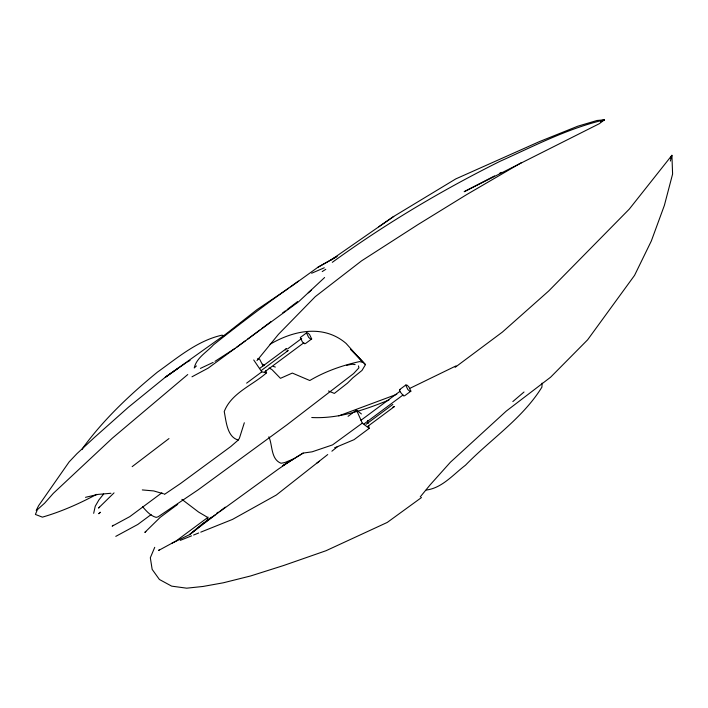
<?xml version="1.0" encoding="UTF-8"?>
<svg xmlns="http://www.w3.org/2000/svg" width="708" height="708" viewBox="0 0 708 708"><rect width="100%" height="100%" fill="white"/><g stroke="black" fill="none" stroke-linecap="round" stroke-linejoin="round"><path stroke-width="1.06" d="M542.116 383.108L541.903 387.161C522.566 418.481 490.733 439.199 465.466 465.227C453.403 474.333 442.084 488.131 426.251 490.033M93.677 513.327L95.244 506.238L98.908 499.919L103.651 494.016M670.326 161.088L671.91 155.309L629.288 209.108L548.682 291.006L502.432 332.052L455.129 367.337M244.322 422.764L239.428 438.199L238.286 440.013L230.764 446.544L180.513 483.52L164.495 494.37L163.893 493.795M154.733 547.319L150.326 557.736L152.158 569.374L159.406 579.48L171.672 586.144L186.691 588.18L203.001 586.463L223.339 582.79L250.685 575.949L283.634 565.506L326.007 550.727L387.267 522.424L421.508 497.529M36.197 510.468L38.613 505.662L69.145 461.899L76.924 453.686L94.084 437.774L128.413 407.233L165.256 377.276L226.02 333.955L256.951 309.679L288.784 288.209M670.441 157.955L671.91 155.309L672.6 174.035L664.378 205.409L651.325 240.994L634.554 275.377L587.622 339.813L550.62 377.187L506.273 411.091L450.412 462.218L430.172 484.812L420.242 496.901M81.986 449.615L83.013 447.766C104.014 419.074 130.051 394.533 157.486 372.081C177.531 357.797 197.444 340.61 222.038 335.158L223.905 335.902M365.478 364.611L350.442 349.106L365.478 364.611L362 370.434L352.858 377.815L347.486 383.134L334.344 393.418L328.459 390.984M256.995 360.576L278.456 334.326L315.246 296.67L361.531 260.88L417.986 224.578L466.554 194.665L521.548 162.575M285.289 349.964L286.492 348.522L259.73 368.372M100.279 512.203L98.731 513.734L100.032 512.601M311.511 289.97L308.263 292.846M196.39 365.947L194.249 367.974C196.399 357.77 206.895 352.097 213.471 344.831C241.162 322.777 269.518 301.511 298.44 281.094M324.609 277.527L298.555 301.803L208.267 368.063L191.974 376.806M524.026 392.002L512.831 401.578M114.041 492.865L98.518 508.061L99.562 507.158M113.2 525.265L112.156 526.168L129.785 516.636L161.893 492.812M145.866 531.513L144.821 532.416L160.344 517.229L177.699 504.353M159.495 549.629L158.459 550.532L176.08 540.992L208.187 517.167M187.753 374.541L112.236 438.261L53.321 493.343L44.648 503.149L37.409 509.645L35.4 514.45L42.409 517.141C61.313 511.654 79.323 503.662 96.651 494.361M297.555 301.608L287.112 309.564M204.886 522.247L189.567 534.646L171.956 543.204M200.762 532.15L232.472 519.424L276.297 495.042L327.724 454.554M331.884 451.208L337.707 446.518M215.692 514.521L189.567 534.646L203.577 522.867M220.046 511.167L225.277 507.14M132.157 466.652L168.973 438.579M245.729 340.592L236.87 347.132M247.49 339.274L259.818 330.034M261.579 328.707L271.261 321.45M282.704 312.865L285.351 310.883M246.614 383.152L261.774 371.877L266.597 372.797L265.589 370.833M368.576 425.419L369.195 428.393L354.044 439.677L334.822 447.748L335.521 447.429M306.511 332.91L300.298 337.521L302.431 341.973L304.387 343.699L305.458 343.566L311.67 338.955L309.538 334.503L307.582 332.787L306.511 332.91L308.644 337.362L310.6 339.079L311.67 338.955M287.483 349L301.696 338.459M261.447 370.39L288.218 350.531L286.439 351.301M264.836 371.735L303.9 342.743M266.597 372.797C252.473 385.382 231.41 392.887 224.232 411.56C226.135 420.977 227.082 437.172 238.286 440.013M151.123 514.574L137.812 524.451L115.776 536.372M348.071 416.322L356.496 410.065L361.407 413.941M399.489 389.71L405.711 385.099L406.781 384.975L408.737 386.683L410.87 391.143L404.649 395.754L403.578 395.887L399.931 391.604L399.489 389.71L400.56 389.586M360.93 420.295L400.002 391.303M369.195 428.393L362.292 423.145L332.548 444.898L312.139 451.81L303.148 453.085L286.811 463.094M364.027 423.924L403.1 394.931M366.054 424.313L392.816 404.454M367.779 426.331L394.542 406.472L392.763 407.242M207.922 519.699L211.391 517.159M216.604 513.344L218.338 512.079M316.75 463.191L319.405 461.253M290.572 286.961L317.954 267.235L336.123 256.942M178.593 367.912L165.256 377.276L185.416 363.248M332.3 262.332C385.179 224.002 441.5 190.452 499.945 161.353C534.106 145.998 567.789 128.422 604.464 119.82L599.295 123.714L464.156 191.709L494.556 175.929M317.954 267.235L331.229 259.827L393.736 216.436L455.793 178.903L539.337 141.653L577.808 126.192L597.039 120.484L604.464 119.82L600.481 121.723M378.762 226.799L393.736 216.436M235.056 348.38L214.975 361.346M322.211 271.58L325.795 269.305M282.404 465.908L285.05 464.218M282.519 465.864L303.148 453.085M213.135 362.416L200.399 368.408M331.229 259.827L337.185 256.349M187.231 362.089L190.045 360.452M499.459 173.389L501.423 172.371M185.708 362.921L186.292 362.638M409.702 388.435L456.076 365.877M270.067 344.274C293.74 330.317 323.6 324.158 346.088 343.424L363.195 362.549L359.664 361.558C342.256 365.434 325.167 371.364 309.803 380.515L292.324 373.072L280.448 378.329L271.961 369.594L269.084 367.974M324.282 267.792L311.635 273.244M180.31 540.363L191.558 535.85M193.603 535.027L198.718 532.974M396.781 394.312L338.725 415.897M388.957 400.029C364.416 409.95 338.592 418.906 311.75 417.516M85.5 497.326L97.925 494.414L110.944 493.281M346.752 365.31L351.982 364.204L355.106 364.567M410.87 391.143L409.799 391.267L407.843 389.55L405.711 385.099M142.299 489.927L153.733 490.936L163.035 493.662M257.535 358.806L259.553 359.062L263.075 365.93M273.261 366.408L275.341 367.063M262.385 364.186L264.296 365.266M181.885 499.344L198.541 512.026L207.532 517.344L207.665 519.309L204.577 522.69L278.394 469.077L292.979 459.165L284.758 462.563L281.041 463.262C270.668 459.235 272.722 445.235 268.872 436.792M142.565 506.68C146.326 511.008 150.388 515.822 156.132 517.38L158.052 516.84L198.311 489.715L287.059 424.738L353.628 373.55L358.903 367.841L358.46 365.894M253.73 359.983L261.774 371.877M356.496 410.065L362.292 423.145M367.549 420.455L368.169 423.428"/></g></svg>
